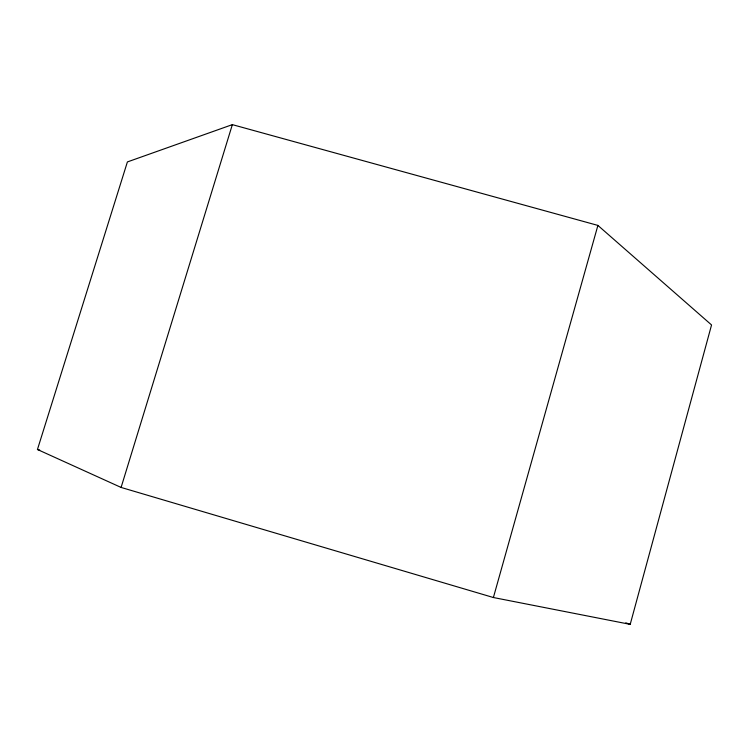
<?xml version="1.0" encoding="UTF-8"?>
<svg xmlns="http://www.w3.org/2000/svg" width="749" height="749" viewBox="0 0 749 749"><rect width="100%" height="100%" fill="white"/><g stroke="black" fill="none" stroke-linecap="round" stroke-linejoin="round"><path stroke-width="1.12" d="M630.209 624.366L711.55 324.954L597.899 225.412L232.349 124.634L127.396 161.934L37.45 449.494L121.095 487.44L493.394 597.524L630.209 624.366L625.789 622.822M493.394 597.524L597.899 225.412M121.095 487.44L232.349 124.634M37.45 449.494L39.716 450.055"/></g></svg>
